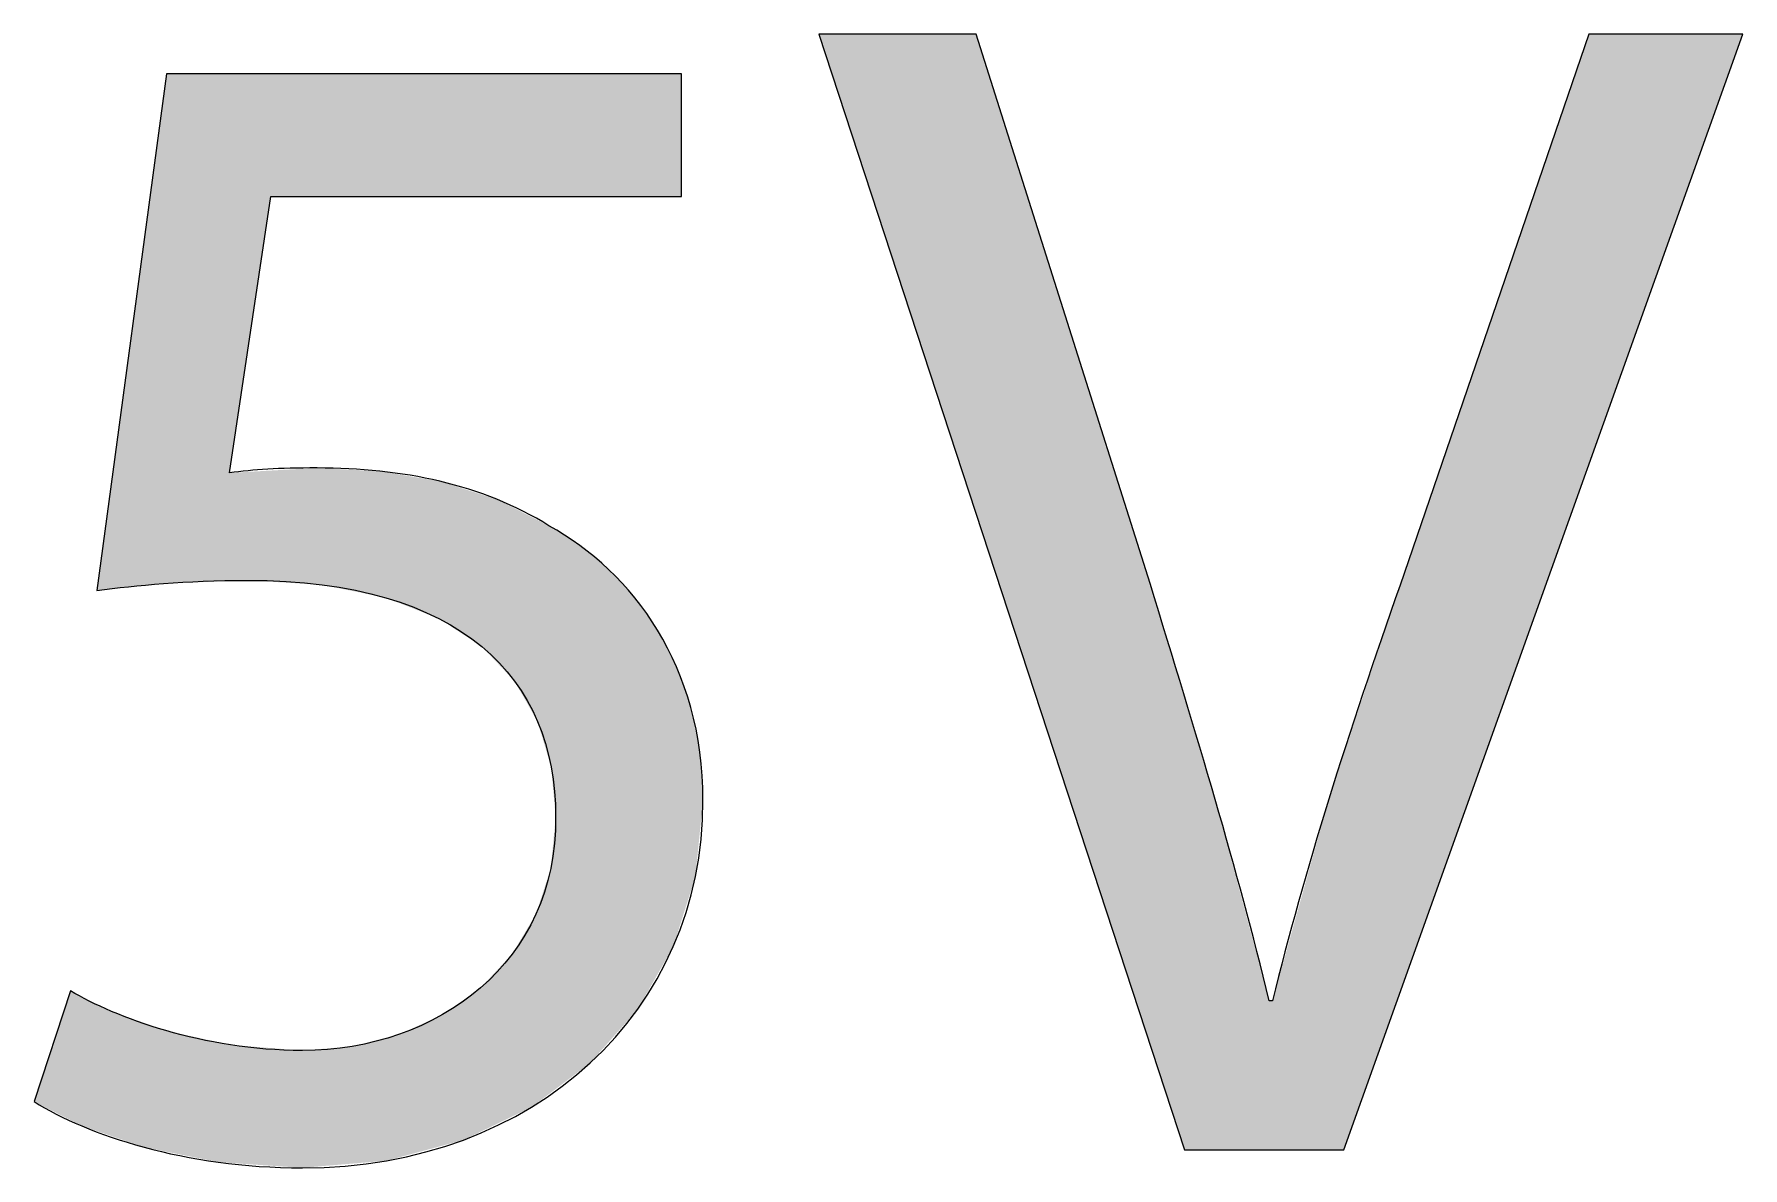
# Model space of a CAD drawing. Extents: x 0 to 360, y -268 to 0.
# Drawn here: x 71.63 to 74.725, y -145.034 to -142.98 of the extents above; entities that cross this region are included whole.
import ezdxf

# ---------------------------------------------------------------- set-up
doc = ezdxf.new("R2010")
doc.units = 0
doc.layers.add('LAYER_1', color=7, linetype='CONTINUOUS')

# ---------------------------------------------------------------- blocks, each defined once
blk = doc.blocks.new('*U86')
at = {"layer": 'LAYER_1', "color": 250}
for points in [[(71.87, -143.975), (71.869, -143.0601), (71.87, -143.0521)], [(71.869, -143.975), (71.8647, -143.0914), (71.869, -143.0601)], [(71.8647, -143.9751), (71.8292, -143.355), (71.8647, -143.0914)], [(71.8292, -143.9789), (71.7705, -143.7904), (71.8292, -143.355)], [(71.9859, -143.9707), (71.9837, -143.7749), (71.9859, -143.7747)], [(72.0168, -143.9695), (71.9859, -143.7747), (72.0168, -143.773)], [(72.0588, -143.972), (72.0168, -143.773), (72.0588, -143.7706)], [(72.0168, -143.9695), (72.0168, -143.773), (72.0588, -143.972)], [(72.116, -143.9754), (72.0588, -143.7706), (72.116, -143.7674)], [(72.0588, -143.972), (72.0588, -143.7706), (72.116, -143.9754)], [(72.1429, -143.9771), (72.116, -143.7674), (72.1429, -143.7659)], [(72.116, -143.9754), (72.116, -143.7674), (72.1429, -143.9771)], [(72.1429, -143.9771), (72.1429, -143.7659), (72.1518, -143.9776)], [(72.1518, -143.9776), (72.1518, -143.7664), (72.2064, -143.9887)], [(72.2064, -143.9887), (72.2064, -143.7692), (72.2561, -143.9988)], [(72.2561, -143.9988), (72.2561, -143.7717), (72.2672, -144.0011)], [(72.2672, -144.0011), (72.2672, -143.7736), (72.2685, -144.0016)], [(72.2685, -144.0016), (72.2685, -143.7738), (72.2917, -144.0107)], [(72.2917, -144.0107), (72.2917, -143.7777), (72.3633, -144.0387)], [(72.3633, -144.0387), (72.3633, -143.7898), (72.3651, -144.0399)], [(72.3651, -144.0399), (72.3651, -143.7901), (72.3699, -144.043)], [(72.3699, -144.043), (72.3699, -143.7916), (72.4076, -144.0677)], [(72.4076, -144.0677), (72.4076, -143.8035), (72.4386, -144.088)], [(72.4386, -144.088), (72.4386, -143.8133), (72.4408, -144.0894)], [(72.4408, -144.0894), (72.4408, -143.814), (72.4679, -144.1179)], [(72.4679, -144.1179), (72.4679, -143.8226), (72.4956, -144.1472)], [(72.4956, -144.1472), (72.4956, -143.8367), (72.5001, -144.1519)], [(72.5001, -144.1519), (72.5001, -143.8389), (72.5312, -144.2064)], [(72.5312, -144.2064), (72.5312, -143.8547), (72.5388, -144.2197)], [(72.5388, -144.2197), (72.5388, -143.8586), (72.5418, -144.225)], [(72.5418, -144.225), (72.5418, -143.8601), (72.5625, -144.2943)], [(72.5625, -144.2943), (72.5625, -143.8706), (72.5658, -144.3054)], [(72.5658, -144.3054), (72.5658, -143.8727), (72.5665, -144.3076)], [(72.5665, -144.3076), (72.5665, -143.8732), (72.5746, -144.3984)], [(72.5746, -144.8909), (72.5665, -144.4846), (72.5746, -144.3984)], [(72.5625, -144.9), (72.5418, -144.5651), (72.5625, -144.5016)], [(72.5658, -144.8975), (72.5625, -144.5016), (72.5658, -144.4915)], [(72.5665, -144.897), (72.5658, -144.4915), (72.5665, -144.4846)], [(72.5418, -144.9156), (72.5388, -144.5745), (72.5418, -144.5651)], [(72.5312, -144.9236), (72.5001, -144.6393), (72.5312, -144.5872)], [(72.5388, -144.9179), (72.5312, -144.5872), (72.5388, -144.5745)], [(72.4956, -144.9408), (72.4679, -144.6763), (72.4956, -144.6468)], [(72.5001, -144.9386), (72.4956, -144.6468), (72.5001, -144.6393)], [(72.4679, -144.9542), (72.4408, -144.7052), (72.4679, -144.6763)], [(71.6961, -144.9473), (71.6303, -144.9138), (71.6961, -144.7133)], [(71.6961, -144.9473), (71.6961, -144.7133), (71.7166, -144.9578)], [(71.7166, -144.9578), (71.7166, -144.7235), (71.7439, -144.9671)], [(72.4386, -144.9683), (72.4076, -144.7295), (72.4386, -144.7076)], [(72.4408, -144.9672), (72.4386, -144.7076), (72.4408, -144.7052)], [(71.7439, -144.9671), (71.7439, -144.7371), (71.7705, -144.9762)], [(71.7705, -144.9762), (71.7705, -144.7504), (71.8292, -144.9962)], [(72.4076, -144.9833), (72.3699, -144.7561), (72.4076, -144.7295)], [(71.8292, -144.9962), (71.8292, -144.7711), (71.8647, -145.0034)], [(71.8647, -145.0034), (71.8647, -144.7837), (71.869, -145.0043)], [(71.869, -145.0043), (71.869, -144.7852), (71.87, -145.0045)], [(71.87, -145.0045), (71.87, -144.7854), (71.9638, -145.0234)], [(72.3633, -144.9952), (72.2917, -144.7918), (72.3633, -144.7591)], [(72.3651, -144.9947), (72.3633, -144.7591), (72.3651, -144.7583)], [(72.3699, -144.9934), (72.3651, -144.7583), (72.3699, -144.7561)], [(71.9638, -145.0234), (71.9638, -144.8061), (71.9837, -145.0247)], [(71.9837, -145.0247), (71.9837, -144.8105), (71.9859, -145.0249)], [(71.9859, -145.0249), (71.9859, -144.811), (72.0168, -145.027)], [(72.0168, -145.027), (72.0168, -144.8134), (72.0588, -145.0298)], [(72.0588, -145.0298), (72.0588, -144.8167), (72.116, -145.0337)], [(72.2064, -145.026), (72.1518, -144.8182), (72.2064, -144.8137)], [(72.2561, -145.0218), (72.2064, -144.8137), (72.2561, -144.8009)], [(72.2672, -145.0208), (72.2561, -144.8009), (72.2672, -144.7981)], [(72.2685, -145.0207), (72.2672, -144.7981), (72.2685, -144.7977)], [(72.2917, -145.0145), (72.2685, -144.7977), (72.2917, -144.7918)], [(72.1429, -145.0314), (72.116, -144.8211), (72.1429, -144.8189)], [(72.1518, -145.0306), (72.1429, -144.8189), (72.1518, -144.8182)]]:
    blk.add_solid(points, dxfattribs=at)
at = {"layer": 'LAYER_1', "color": 250, "extrusion": (0, 0, -1)}
for points in [[(-71.87, -143.975), (-71.87, -143.0521), (-71.9638, -143.9715)], [(-71.9638, -143.9715), (-71.87, -143.0521), (-71.9638, -143.0521)], [(-71.9638, -143.9715), (-71.9638, -143.0521), (-71.9837, -143.9707)], [(-71.9837, -143.9707), (-71.9638, -143.0521), (-71.9837, -143.0521)], [(-71.9837, -143.7749), (-71.9837, -143.0521), (-71.9859, -143.7602)], [(-71.9859, -143.7602), (-71.9837, -143.0521), (-71.9859, -143.0521)], [(-71.9859, -143.7602), (-71.9859, -143.0521), (-72.0168, -143.5543)], [(-72.0168, -143.5543), (-71.9859, -143.0521), (-72.0168, -143.0521)], [(-72.0168, -143.5543), (-72.0168, -143.0521), (-72.0588, -143.2739)], [(-72.0588, -143.2739), (-72.0168, -143.0521), (-72.0588, -143.0521)], [(-72.0588, -143.2739), (-72.0588, -143.0521), (-72.116, -143.2739)], [(-72.116, -143.2739), (-72.0588, -143.0521), (-72.116, -143.0521)], [(-72.116, -143.2739), (-72.116, -143.0521), (-72.1429, -143.2739)], [(-72.1429, -143.2739), (-72.116, -143.0521), (-72.1429, -143.0521)], [(-72.1429, -143.2739), (-72.1429, -143.0521), (-72.1518, -143.2739)], [(-72.1518, -143.2739), (-72.1429, -143.0521), (-72.1518, -143.0521)], [(-72.1518, -143.2739), (-72.1518, -143.0521), (-72.2064, -143.2739)], [(-72.2064, -143.2739), (-72.1518, -143.0521), (-72.2064, -143.0521)], [(-72.2064, -143.2739), (-72.2064, -143.0521), (-72.2561, -143.2739)], [(-72.2561, -143.2739), (-72.2064, -143.0521), (-72.2561, -143.0521)], [(-72.2561, -143.2739), (-72.2561, -143.0521), (-72.2672, -143.2739)], [(-72.2672, -143.2739), (-72.2561, -143.0521), (-72.2672, -143.0521)], [(-72.2672, -143.2739), (-72.2672, -143.0521), (-72.2685, -143.2739)], [(-72.2685, -143.2739), (-72.2672, -143.0521), (-72.2685, -143.0521)], [(-72.2685, -143.2739), (-72.2685, -143.0521), (-72.2917, -143.2739)], [(-72.2917, -143.2739), (-72.2685, -143.0521), (-72.2917, -143.0521)], [(-72.2917, -143.2739), (-72.2917, -143.0521), (-72.3633, -143.2739)], [(-72.3633, -143.2739), (-72.2917, -143.0521), (-72.3633, -143.0521)], [(-72.3633, -143.2739), (-72.3633, -143.0521), (-72.3651, -143.2739)], [(-72.3651, -143.2739), (-72.3633, -143.0521), (-72.3651, -143.0521)], [(-72.3651, -143.2739), (-72.3651, -143.0521), (-72.3699, -143.2739)], [(-72.3699, -143.2739), (-72.3651, -143.0521), (-72.3699, -143.0521)], [(-72.3699, -143.2739), (-72.3699, -143.0521), (-72.4076, -143.2739)], [(-72.4076, -143.2739), (-72.3699, -143.0521), (-72.4076, -143.0521)], [(-72.4076, -143.2739), (-72.4076, -143.0521), (-72.4386, -143.2739)], [(-72.4386, -143.2739), (-72.4076, -143.0521), (-72.4386, -143.0521)], [(-72.4386, -143.2739), (-72.4386, -143.0521), (-72.4408, -143.2739)], [(-72.4408, -143.2739), (-72.4386, -143.0521), (-72.4408, -143.0521)], [(-72.4408, -143.2739), (-72.4408, -143.0521), (-72.4679, -143.2739)], [(-72.4679, -143.2739), (-72.4408, -143.0521), (-72.4679, -143.0521)], [(-72.4679, -143.2739), (-72.4679, -143.0521), (-72.4956, -143.2739)], [(-72.4956, -143.2739), (-72.4679, -143.0521), (-72.4956, -143.0521)], [(-72.4956, -143.2739), (-72.4956, -143.0521), (-72.5001, -143.2739)], [(-72.5001, -143.2739), (-72.4956, -143.0521), (-72.5001, -143.0521)], [(-72.5001, -143.2739), (-72.5001, -143.0521), (-72.5312, -143.2739)], [(-72.5312, -143.2739), (-72.5001, -143.0521), (-72.5312, -143.0521)], [(-72.5312, -143.2739), (-72.5312, -143.0521), (-72.5388, -143.2739)], [(-72.5388, -143.2739), (-72.5312, -143.0521), (-72.5388, -143.0521)], [(-72.5388, -143.2739), (-72.5388, -143.0521), (-72.5418, -143.2739)], [(-72.5418, -143.2739), (-72.5388, -143.0521), (-72.5418, -143.0521)], [(-72.5418, -143.2739), (-72.5418, -143.0521), (-72.5625, -143.2739)], [(-72.5625, -143.2739), (-72.5418, -143.0521), (-72.5625, -143.0521)], [(-72.5625, -143.2739), (-72.5625, -143.0521), (-72.5658, -143.2739)], [(-72.5658, -143.2739), (-72.5625, -143.0521), (-72.5658, -143.0521)], [(-72.5658, -143.2739), (-72.5658, -143.0521), (-72.5665, -143.2739)], [(-72.5665, -143.2739), (-72.5658, -143.0521), (-72.5665, -143.0521)], [(-72.5665, -143.2739), (-72.5665, -143.0521), (-72.5746, -143.2739)], [(-72.5746, -143.2739), (-72.5665, -143.0521), (-72.5746, -143.0521)], [(-72.5746, -143.2739), (-72.5746, -143.0521), (-72.6184, -143.2739)], [(-72.6184, -143.2739), (-72.5746, -143.0521), (-72.6184, -143.0521)], [(-72.6184, -143.2739), (-72.6184, -143.0521), (-72.6372, -143.2739)], [(-72.6372, -143.2739), (-72.6184, -143.0521), (-72.6372, -143.0521)], [(-72.6372, -143.2739), (-72.6372, -143.0521), (-72.6706, -143.2739)], [(-72.6706, -143.2739), (-72.6372, -143.0521), (-72.6706, -143.0521)], [(-72.6706, -143.2739), (-72.6706, -143.0521), (-72.718, -143.2739)], [(-72.718, -143.2739), (-72.6706, -143.0521), (-72.718, -143.0521)], [(-72.718, -143.2739), (-72.718, -143.0521), (-72.7234, -143.2739)], [(-72.7234, -143.2739), (-72.718, -143.0521), (-72.7234, -143.0521)], [(-72.7234, -143.2739), (-72.7234, -143.0521), (-72.7594, -143.2739)], [(-72.7594, -143.2739), (-72.7234, -143.0521), (-72.7594, -143.0521)], [(-72.7594, -143.2739), (-72.7594, -143.0521), (-72.7876, -143.2739)], [(-72.7876, -143.2739), (-72.7594, -143.0521), (-72.7876, -143.0521)], [(-72.7876, -143.2739), (-72.7876, -143.0521), (-72.7936, -143.2739)], [(-72.7936, -143.2739), (-72.7876, -143.0521), (-72.7936, -143.0521)], [(-72.7936, -143.2739), (-72.7936, -143.0521), (-72.8023, -143.2739)], [(-72.8023, -143.2739), (-72.7936, -143.0521), (-72.8023, -143.0521)], [(-71.869, -143.975), (-71.869, -143.0601), (-71.87, -143.975)], [(-71.8647, -143.9751), (-71.8647, -143.0914), (-71.869, -143.975)], [(-71.8292, -143.9789), (-71.8292, -143.355), (-71.8647, -143.9751)], [(-71.7705, -143.985), (-71.7439, -143.9878), (-71.7705, -143.7904)], [(-71.7705, -143.985), (-71.7705, -143.7904), (-71.8292, -143.9789)], [(-71.9837, -143.9707), (-71.9837, -143.7749), (-71.9859, -143.9707)], [(-71.9859, -143.9707), (-71.9859, -143.7747), (-72.0168, -143.9695)], [(-72.1518, -143.9776), (-72.1429, -143.7659), (-72.1518, -143.7664)], [(-72.2064, -143.9887), (-72.1518, -143.7664), (-72.2064, -143.7692)], [(-72.2561, -143.9988), (-72.2064, -143.7692), (-72.2561, -143.7717)], [(-72.2672, -144.0011), (-72.2561, -143.7717), (-72.2672, -143.7736)], [(-72.2685, -144.0016), (-72.2672, -143.7736), (-72.2685, -143.7738)], [(-72.2917, -144.0107), (-72.2685, -143.7738), (-72.2917, -143.7777)], [(-72.3633, -144.0387), (-72.2917, -143.7777), (-72.3633, -143.7898)], [(-72.3651, -144.0399), (-72.3633, -143.7898), (-72.3651, -143.7901)], [(-72.3699, -144.043), (-72.3651, -143.7901), (-72.3699, -143.7916)], [(-72.4076, -144.0677), (-72.3699, -143.7916), (-72.4076, -143.8035)], [(-72.4386, -144.088), (-72.4076, -143.8035), (-72.4386, -143.8133)], [(-72.4408, -144.0894), (-72.4386, -143.8133), (-72.4408, -143.814)], [(-72.4679, -144.1179), (-72.4408, -143.814), (-72.4679, -143.8226)], [(-72.4956, -144.1472), (-72.4679, -143.8226), (-72.4956, -143.8367)], [(-72.5001, -144.1519), (-72.4956, -143.8367), (-72.5001, -143.8389)], [(-72.5312, -144.2064), (-72.5001, -143.8389), (-72.5312, -143.8547)], [(-72.5388, -144.2197), (-72.5312, -143.8547), (-72.5388, -143.8586)], [(-72.5418, -144.225), (-72.5388, -143.8586), (-72.5418, -143.8601)], [(-72.5625, -144.2943), (-72.5418, -143.8601), (-72.5625, -143.8706)], [(-72.5658, -144.3054), (-72.5625, -143.8706), (-72.5658, -143.8727)], [(-72.5665, -144.3076), (-72.5658, -143.8727), (-72.5665, -143.8732)], [(-72.5746, -144.3984), (-72.5665, -143.8732), (-72.5746, -143.8783)], [(-72.5746, -144.8909), (-72.5746, -143.8783), (-72.6184, -144.8579)], [(-72.6184, -144.8579), (-72.5746, -143.8783), (-72.6184, -143.9062)], [(-72.6184, -144.8579), (-72.6184, -143.9062), (-72.6372, -144.8438)], [(-72.6372, -144.8438), (-72.6184, -143.9062), (-72.6372, -143.9218)], [(-72.6372, -144.8438), (-72.6372, -143.9218), (-72.6706, -144.8059)], [(-72.6706, -144.8059), (-72.6372, -143.9218), (-72.6706, -143.9497)], [(-72.6706, -144.8059), (-72.6706, -143.9497), (-72.718, -144.7522)], [(-72.718, -144.7522), (-72.6706, -143.9497), (-72.718, -144.001)], [(-72.718, -144.7522), (-72.718, -144.001), (-72.7234, -144.7461)], [(-72.7234, -144.7461), (-72.718, -144.001), (-72.7234, -144.0086)], [(-72.7234, -144.7461), (-72.7234, -144.0086), (-72.7594, -144.6826)], [(-72.7594, -144.6826), (-72.7234, -144.0086), (-72.7594, -144.0599)], [(-72.7594, -144.6826), (-72.7594, -144.0599), (-72.7876, -144.6328)], [(-72.7876, -144.6328), (-72.7594, -144.0599), (-72.7876, -144.1146)], [(-72.7876, -144.6328), (-72.7876, -144.1146), (-72.7936, -144.6139)], [(-72.7936, -144.6139), (-72.7876, -144.1146), (-72.7936, -144.1263)], [(-72.7936, -144.6139), (-72.7936, -144.1263), (-72.8023, -144.5864)], [(-72.8023, -144.5864), (-72.7936, -144.1263), (-72.8023, -144.151)], [(-72.8023, -144.5864), (-72.8023, -144.151), (-72.8195, -144.5321)], [(-72.8195, -144.5321), (-72.8023, -144.151), (-72.8195, -144.1999)], [(-72.8195, -144.5321), (-72.8195, -144.1999), (-72.8277, -144.5061)], [(-72.8277, -144.5061), (-72.8195, -144.1999), (-72.8277, -144.2405)], [(-72.8277, -144.5061), (-72.8277, -144.2405), (-72.8358, -144.4251)], [(-72.8358, -144.4251), (-72.8277, -144.2405), (-72.8358, -144.2805)], [(-72.8358, -144.4251), (-72.8358, -144.2805), (-72.8415, -144.3681)], [(-72.5625, -144.9), (-72.5625, -144.5016), (-72.5658, -144.8975)], [(-72.5658, -144.8975), (-72.5658, -144.4915), (-72.5665, -144.897)], [(-72.5665, -144.897), (-72.5665, -144.4846), (-72.5746, -144.8909)], [(-72.5418, -144.9156), (-72.5418, -144.5651), (-72.5625, -144.9)], [(-72.5312, -144.9236), (-72.5312, -144.5872), (-72.5388, -144.9179)], [(-72.5388, -144.9179), (-72.5388, -144.5745), (-72.5418, -144.9156)], [(-72.4956, -144.9408), (-72.4956, -144.6468), (-72.5001, -144.9386)], [(-72.5001, -144.9386), (-72.5001, -144.6393), (-72.5312, -144.9236)], [(-72.4679, -144.9542), (-72.4679, -144.6763), (-72.4956, -144.9408)], [(-71.7166, -144.9578), (-71.6961, -144.7133), (-71.7166, -144.7235)], [(-71.7439, -144.9671), (-71.7166, -144.7235), (-71.7439, -144.7371)], [(-72.4386, -144.9683), (-72.4386, -144.7076), (-72.4408, -144.9672)], [(-72.4408, -144.9672), (-72.4408, -144.7052), (-72.4679, -144.9542)], [(-71.7705, -144.9762), (-71.7439, -144.7371), (-71.7705, -144.7504)], [(-71.8292, -144.9962), (-71.7705, -144.7504), (-71.8292, -144.7711)], [(-72.4076, -144.9833), (-72.4076, -144.7295), (-72.4386, -144.9683)], [(-71.8647, -145.0034), (-71.8292, -144.7711), (-71.8647, -144.7837)], [(-71.869, -145.0043), (-71.8647, -144.7837), (-71.869, -144.7852)], [(-71.87, -145.0045), (-71.869, -144.7852), (-71.87, -144.7854)], [(-71.9638, -145.0234), (-71.87, -144.7854), (-71.9638, -144.8061)], [(-72.3633, -144.9952), (-72.3633, -144.7591), (-72.3651, -144.9947)], [(-72.3651, -144.9947), (-72.3651, -144.7583), (-72.3699, -144.9934)], [(-72.3699, -144.9934), (-72.3699, -144.7561), (-72.4076, -144.9833)], [(-71.9837, -145.0247), (-71.9638, -144.8061), (-71.9837, -144.8105)], [(-71.9859, -145.0249), (-71.9837, -144.8105), (-71.9859, -144.811)], [(-72.0168, -145.027), (-71.9859, -144.811), (-72.0168, -144.8134)], [(-72.0588, -145.0298), (-72.0168, -144.8134), (-72.0588, -144.8167)], [(-72.116, -145.0337), (-72.0588, -144.8167), (-72.116, -144.8211)], [(-72.2064, -145.026), (-72.2064, -144.8137), (-72.2561, -145.0218)], [(-72.2561, -145.0218), (-72.2561, -144.8009), (-72.2672, -145.0208)], [(-72.2672, -145.0208), (-72.2672, -144.7981), (-72.2685, -145.0207)], [(-72.2685, -145.0207), (-72.2685, -144.7977), (-72.2917, -145.0145)], [(-72.2917, -145.0145), (-72.2917, -144.7918), (-72.3633, -144.9952)], [(-72.116, -145.0337), (-72.116, -144.8211), (-72.1429, -145.0314)], [(-72.1429, -145.0314), (-72.1429, -144.8189), (-72.1518, -145.0306)], [(-72.1518, -145.0306), (-72.1518, -144.8182), (-72.2064, -145.026)]]:
    blk.add_solid(points, dxfattribs=at)
blk = doc.blocks.new('*U87')
at = {"layer": 'LAYER_1', "color": 250, "extrusion": (0, 0, -1)}
for points in [[(-73.3363, -143.8492), (-73.0514, -142.9801), (-73.3363, -142.9801)], [(-73.6511, -144.8097), (-73.3363, -142.9801), (-73.6511, -143.9754)], [(-74.4456, -143.7603), (-74.1038, -143.9785), (-74.4456, -142.9801)], [(-74.4456, -143.7603), (-74.4456, -142.9801), (-74.7246, -142.9801)], [(-73.7138, -145.001), (-73.6511, -143.9754), (-73.7138, -144.1833)], [(-73.7138, -145.001), (-73.7138, -144.1833), (-73.7692, -145.001)], [(-73.7692, -145.001), (-73.7138, -144.1833), (-73.7692, -144.3667)], [(-74.0019, -145.001), (-74.0019, -144.2849), (-74.1038, -144.7158)], [(-73.7692, -145.001), (-73.7692, -144.3667), (-73.8668, -145.001)], [(-73.8668, -145.001), (-73.7692, -144.3667), (-73.8668, -144.7312)], [(-73.9749, -145.001), (-73.9749, -144.3661), (-74.0019, -145.001)], [(-73.8668, -145.001), (-73.8668, -144.7312), (-73.873, -145.001)], [(-73.873, -145.001), (-73.8668, -144.7312), (-73.873, -144.7312)], [(-73.873, -145.001), (-73.873, -144.7312), (-73.9749, -145.001)]]:
    blk.add_solid(points, dxfattribs=at)
at = {"layer": 'LAYER_1', "color": 250}
for points in [[(73.3363, -143.8492), (73.3363, -142.9801), (73.6511, -144.8097)], [(74.1038, -144.7158), (74.1038, -143.9785), (74.4456, -143.7603)], [(73.6511, -144.8097), (73.6511, -143.9754), (73.7138, -145.001)], [(74.1038, -144.7158), (74.0019, -144.2849), (74.1038, -143.9785)], [(74.0019, -145.001), (73.9749, -144.3661), (74.0019, -144.2849)], [(73.9749, -145.001), (73.873, -144.7312), (73.9749, -144.3661)]]:
    blk.add_solid(points, dxfattribs=at)
blk = doc.blocks.new('BLOCK_10')
at = {"layer": 'LAYER_1'}
for points, knots in [([(73.7138, -145.001), (73.7138, -145.001), (73.0514, -142.9801), (73.0514, -142.9801), (73.0514, -142.9801), (73.3363, -142.9801), (73.3363, -142.9801), (73.3363, -142.9801), (73.6511, -143.9754), (73.6511, -143.9754), (73.7352, -144.2482), (73.81, -144.4942), (73.8668, -144.7312), (73.8668, -144.7312), (73.873, -144.7312), (73.873, -144.7312), (73.9299, -144.4973), (74.0108, -144.2424), (74.1038, -143.9785), (74.1038, -143.9785), (74.4456, -142.9801), (74.4456, -142.9801), (74.4456, -142.9801), (74.7246, -142.9801), (74.7246, -142.9801), (74.7246, -142.9801), (74.0019, -145.001), (74.0019, -145.001), (74.0019, -145.001), (73.7138, -145.001), (73.7138, -145.001)], [0, 0, 0, 0, 1, 1, 1, 2, 2, 2, 3, 3, 3, 4, 4, 4, 5, 5, 5, 6, 6, 6, 7, 7, 7, 8, 8, 8, 9, 9, 9, 10, 10, 10, 10]), ([(72.8023, -143.2739), (72.8023, -143.2739), (72.0588, -143.2739), (72.0588, -143.2739), (72.0588, -143.2739), (71.9837, -143.7749), (71.9837, -143.7749), (72.0289, -143.7687), (72.0709, -143.7659), (72.1429, -143.7659), (72.2958, -143.7659), (72.4426, -143.7955), (72.5625, -143.8706), (72.7155, -143.9547), (72.8415, -144.1256), (72.8415, -144.3681), (72.8415, -144.7491), (72.5384, -145.0337), (72.116, -145.0337), (71.9031, -145.0337), (71.726, -144.9738), (71.6303, -144.9138), (71.6303, -144.9138), (71.6961, -144.7133), (71.6961, -144.7133), (71.777, -144.7612), (71.9362, -144.8211), (72.116, -144.8211), (72.3616, -144.8211), (72.5777, -144.6592), (72.5746, -144.3984), (72.5746, -144.1462), (72.4037, -143.9695), (72.0168, -143.9695), (71.9031, -143.9695), (71.8159, -143.9785), (71.7439, -143.9878), (71.7439, -143.9878), (71.87, -143.0521), (71.87, -143.0521), (71.87, -143.0521), (72.8023, -143.0521), (72.8023, -143.0521), (72.8023, -143.0521), (72.8023, -143.2739), (72.8023, -143.2739)], [0, 0, 0, 0, 1, 1, 1, 2, 2, 2, 3, 3, 3, 4, 4, 4, 5, 5, 5, 6, 6, 6, 7, 7, 7, 8, 8, 8, 9, 9, 9, 10, 10, 10, 11, 11, 11, 12, 12, 12, 13, 13, 13, 14, 14, 14, 15, 15, 15, 15])]:
    blk.add_open_spline(points, degree=3, knots=knots, dxfattribs=at)
at = {"layer": 'LAYER_1', "color": 250}
for name in ['*U87', '*U86']:
    blk.add_blockref(name, (0, 0), dxfattribs=at)
blk = doc.blocks.new('BLOCK_4')
at = {"layer": 'LAYER_1'}
blk.add_blockref('BLOCK_10', (0, 0), dxfattribs=at)

msp = doc.modelspace()

# ---------------------------------------------------------------- block references
at = {"layer": 'LAYER_1'}
msp.add_blockref('BLOCK_4', (0, 0), dxfattribs=at)

doc.saveas('drawing.dxf')
